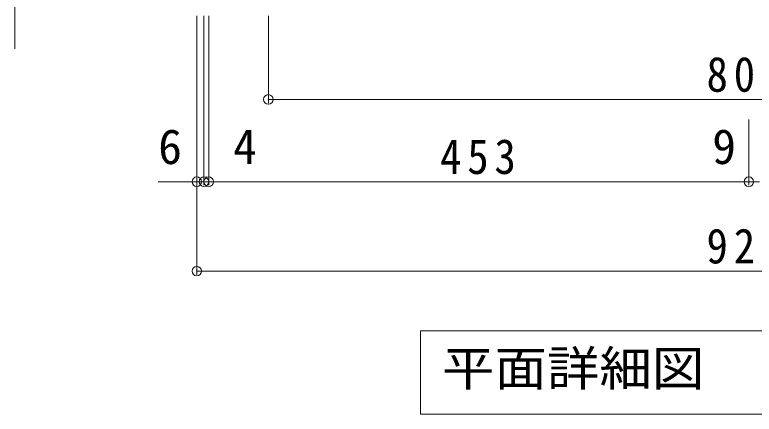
# Model space of a CAD drawing. Units: millimetres at full size, sheet at 1:10. Extents: x -2136 to 2703, y -1943 to 1784.
# Drawn here: x -2025 to -1405, y 289 to 624 of the extents above; entities that cross this region are included whole.
import ezdxf
from ezdxf.enums import TextEntityAlignment as Align

# ---------------------------------------------------------------- set-up
doc = ezdxf.new("R2010")
doc.units = ezdxf.units.MM
doc.header["$LTSCALE"] = 10
doc.header["$PDMODE"] = 32
doc.header["$PDSIZE"] = 8
doc.layers.add('C-4', color=7, linetype='Continuous', lineweight=9)
doc.layers.add('C-5', color=7, linetype='Continuous', lineweight=9)
doc.styles.add('ＭＳ ゴシック', font='')
doc.styles.get('ＭＳ ゴシック').set_extended_font_data('MS Gothic')

msp = doc.modelspace()

# ---------------------------------------------------------------- linework, layer by layer
at = {"layer": 'C-4'}
for p, q in [((-2025.16, 659.08), (-2025.16, 595.57)), ((-1872.51, 406.08), (-1872.51, 623.08)), ((-1866.51, 481.08), (-1866.51, 623.08)), ((-1862.51, 481.08), (-1862.51, 623.08)), ((-1812.51, 550.08), (-1812.51, 623.08)), ((-1812.51, 553.08), (-1012.51, 553.08)), ((-1409.51, 481.08), (-1409.51, 536.22)), ((-1872.51, 484.08), (-1904.9, 484.08)), ((-1866.51, 484.08), (-1872.51, 484.08)), ((-1866.51, 484.08), (-1862.51, 484.08)), ((-1862.51, 484.08), (-1409.51, 484.08)), ((-1409.51, 484.08), (-1400.51, 484.08)), ((-1872.51, 409.08), (-952.51, 409.08))]:
    msp.add_line(p, q, dxfattribs=at)
for p in [(-1812.51, 553.08), (-1872.51, 484.08), (-1866.51, 484.08), (-1862.51, 484.08), (-1409.51, 484.08), (-1872.51, 409.08)]:
    msp.add_point(p, dxfattribs=at)
at = {"layer": 'C-5'}
for p, q in [((-1684.86, 359.08), (-1113.86, 359.08)), ((-1684.86, 359.08), (-1684.86, 289.08)), ((-1684.86, 289.08), (-1113.86, 289.08))]:
    msp.add_line(p, q, dxfattribs=at)

# ---------------------------------------------------------------- texts
at = {"layer": 'C-4', "color": 2, "style": 'ＭＳ ゴシック'}
for s, p in [('6', (-1904.9, 490.08)), ('4', (-1842.07, 490.08)), ('9', (-1440.22, 490.08))]:
    msp.add_text(s, height=29.33, dxfattribs=at).set_placement(p, align=Align.BOTTOM_LEFT)
at = {"layer": 'C-4', "color": 2, "char_height": 29.33, "attachment_point": 7, "style": 'ＭＳ ゴシック'}
for s, insert in [('\\T1.27;\\W0.9;800', (-1445.01, 559.08)), ('\\T1.27;\\W0.9;453', (-1668.51, 490.08)), ('\\T1.27;\\W0.9;920', (-1445.01, 415.08))]:
    msp.add_mtext(s, dxfattribs=dict(at, insert=insert))
at = {"layer": 'C-5', "color": 2, "style": 'ＭＳ ゴシック', "width": 1.1}
msp.add_text('平面詳細図\u3000Ｓ＝１：１０', height=29.33, dxfattribs=at).set_placement((-1666.86, 304.08), align=Align.BOTTOM_LEFT)

doc.saveas('drawing.dxf')
